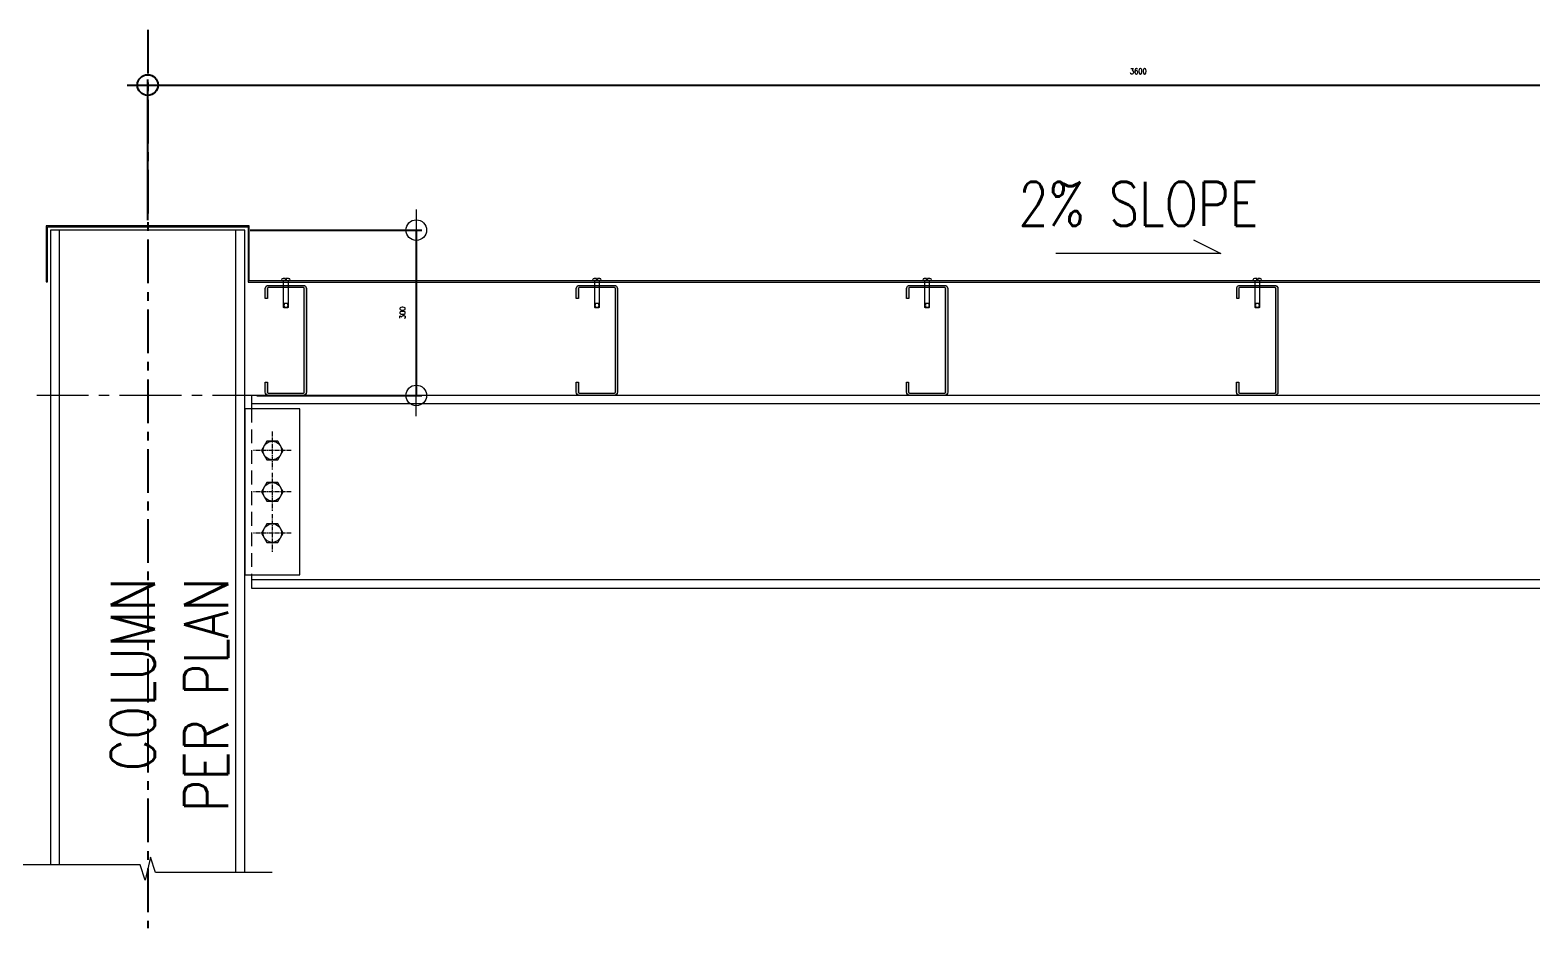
# Model space of a CAD drawing. Header units: millimetres. Extents: x 0 to 437400, y -7936 to 73710.
# Drawn here: x 33292 to 36017, y -4778 to -3146 of the extents above; entities that cross this region are included whole.
import ezdxf

# ---------------------------------------------------------------- set-up
doc = ezdxf.new("R2010")
doc.units = ezdxf.units.MM
doc.header["$LTSCALE"] = 10
doc.header["$MEASUREMENT"] = 0
for name, pattern in [('CENTER', [50.8, 31.75, -6.35, 6.35, -6.35]), ('CENTER2', [1.125, 0.75, -0.125, 0.125, -0.125]), ('HIDDEN', [0.375, 0.25, -0.125])]:
    doc.linetypes.add(name, pattern=pattern)
for name, color, linetype, lineweight in [('.1 - NUMBER 9', 9, 'Continuous', 9), ('BOLT', 33, 'Continuous', 20), ('CEE STEEL PURLINS', 46, 'Continuous', 15), ('GUTTER', 1, 'Continuous', 15), ('HATCH 000', 251, 'Continuous', 5), ('OUTLINE', 1, 'HIDDEN', 15), ('S-ANNO-DIMS', 1, 'Continuous', 5), ('S-Anno-Text', 52, 'Continuous', 15), ('S-BEAM-IDEN', 2, 'Continuous', 9), ('S-BRACE', 2, 'Continuous', 9), ('S-DETL-FAST', 40, 'Continuous', 9), ('S-DETL-LN03', 3, 'Continuous', 9), ('S_GRID LINES', 252, 'Continuous', 5)]:
    doc.layers.add(name, color=color, linetype=linetype, lineweight=lineweight)
doc.layers.add('A-ANNO_DIM', color=1, linetype='Continuous')
doc.layers.add('A-NEW', color=240, linetype='Continuous')
doc.styles.add('1', font='simplex.shx', dxfattribs={"width": 0.8, "height": 20})
doc.styles.add('ROMANS', font='romans.shx', dxfattribs={"width": 0.8, "height": 10})
doc.dimstyles.new('DDIM 20', dxfattribs={"dimtxt": 70, "dimasz": 0.5, "dimexe": 10, "dimexo": 10, "dimgap": 20, "dimtad": 1, "dimdec": 0, "dimrnd": 1, "dimdsep": 46, "dimtxsty": 'ROMANS', "dimblk1": 'ESCADIM_ARW', "dimblk2": 'ESCADIM_ARW', "dimsah": 1, "dimcen": 5, "dimclrd": 1, "dimclre": 1, "dimclrt": 52, "dimadec": 0, "dimazin": 0, "dimtfac": 1, "dimtdec": 0, "dimtofl": 0, "dimtmove": 0, "dimatfit": 3, "dimldrblk": 'ESCADIM_ARW', "dimfxl": 1, "dimtolj": 1, "dimtzin": 0, "dimarcsym": 0})

# ---------------------------------------------------------------- blocks, each defined once
blk = doc.blocks.new('HBOLTP')
at = {"color": 0, "linetype": 'ByBlock'}
blk.add_lwpolyline([(-0.25, 0.433), (-0.5, 0), (-0.25, -0.433), (0.25, -0.433), (0.5, 0), (0.25, 0.433)], close=True, dxfattribs=at)
blk.add_circle((0, 0), 0.433, dxfattribs=at)
blk = doc.blocks.new('ESCADIM_ARW')
at = {"color": 9}
blk.add_line((75, 0), (-75, 0), dxfattribs=at)
blk.add_circle((0, 0), 37.5, dxfattribs=at)
blk = doc.blocks.new('*D121')
at = {"layer": 'A-ANNO_DIM', "color": 1, "lineweight": -2, "transparency": 16777216}
for p, q in [((33505.4, -3491.4), (33505.4, -3235.7)), ((37105.4, -3483.4), (37105.4, -3235.7)), ((33505.9, -3245.7), (37104.9, -3245.7))]:
    blk.add_line(p, q, dxfattribs=at)
at = {"layer": 'Defpoints', "color": 0, "transparency": 16777216}
for p in [(37105.4, -3245.7), (33505.4, -3501.4), (37105.4, -3493.4)]:
    blk.add_point(p, dxfattribs=at)
at = {"layer": 'A-ANNO_DIM', "color": 1, "lineweight": -2, "transparency": 16777216, "xscale": 0.5, "yscale": 0.5, "zscale": 0.5, "rotation": 180}
blk.add_blockref('ESCADIM_ARW', (33505.4, -3245.7), dxfattribs=at)
at = {"layer": 'A-ANNO_DIM', "color": 1, "lineweight": -2, "transparency": 16777216, "xscale": 0.5, "yscale": 0.5, "zscale": 0.5}
blk.add_blockref('ESCADIM_ARW', (37105.4, -3245.7), dxfattribs=at)
at = {"layer": 'A-ANNO_DIM', "color": 52, "transparency": 16777216, "insert": (35305.4, -3220.7), "char_height": 10, "attachment_point": 5, "style": 'ROMANS'}
blk.add_mtext('\\A1;3600', dxfattribs=at)
blk = doc.blocks.new('*D122')
at = {"layer": 'Defpoints', "color": 0, "transparency": 16777216}
for p in [(33681.8, -3509.4), (33693.8, -3809.9), (33993.4, -3809.9)]:
    blk.add_point(p, dxfattribs=at)
at = {"layer": 'S-BEAM-IDEN', "color": 1, "lineweight": -2, "transparency": 16777216}
for p, q in [((33691.8, -3509.4), (34003.4, -3509.4)), ((33993.4, -3509.9), (33993.4, -3809.4)), ((33703.8, -3809.9), (34003.4, -3809.9))]:
    blk.add_line(p, q, dxfattribs=at)
at = {"layer": 'S-BEAM-IDEN', "color": 1, "lineweight": -2, "transparency": 16777216, "xscale": 0.5, "yscale": 0.5, "zscale": 0.5}
for p, rotation in [((33993.4, -3509.4), 90), ((33993.4, -3809.9), 270)]:
    blk.add_blockref('ESCADIM_ARW', p, dxfattribs=dict(at, rotation=rotation))
at = {"layer": 'S-BEAM-IDEN', "color": 52, "transparency": 16777216, "insert": (33968.4, -3659.7), "char_height": 10, "attachment_point": 5, "rotation": 90, "style": 'ROMANS'}
blk.add_mtext('\\A1;300', dxfattribs=at)

msp = doc.modelspace()

# ---------------------------------------------------------------- hatches: boundary and pattern name
at = {"layer": 'HATCH 000'}
h = msp.add_hatch(color=33, dxfattribs=at)
edge = h.paths.add_edge_path()
edge.add_line((33718.84265, -3633.77778), (33718.84383, -3615.77913))
edge.add_arc((33724.84789, -3615.77953), 6.00407, 89.99624526, 179.99624526, ccw=False)
edge.add_line((33724.84829, -3609.77546), (33787.84412, -3609.77546))
edge.add_arc((33787.84373, -3615.77952), 6.00407, -0.00375473, 89.99624526, ccw=False)
edge.add_line((33793.84779, -3615.77992), (33793.83546, -3803.90732))
edge.add_arc((33787.8314, -3803.90693), 6.00407, 269.99624526, 359.99624526, ccw=False)
edge.add_line((33787.831, -3809.911), (33724.81008, -3809.911))
edge.add_arc((33724.81047, -3803.90693), 6.00407, 179.99624527, 269.99624526, ccw=False)
edge.add_line((33718.80641, -3803.90654), (33718.80758, -3785.90789))
edge.add_line((33718.80758, -3785.90789), (33722.8103, -3785.90815))
edge.add_line((33722.8103, -3785.90815), (33722.80912, -3803.9068))
edge.add_arc((33724.81047, -3803.90693), 2.00136, 179.99624526, 269.99624526)
edge.add_line((33724.81034, -3805.90829), (33787.83127, -3805.90829))
edge.add_arc((33787.8314, -3803.90693), 2.00136, 269.99624526, 359.99624526)
edge.add_line((33789.83275, -3803.90706), (33789.84508, -3615.77965))
edge.add_arc((33787.84373, -3615.77952), 2.00136, 359.99624526, 449.99624526)
edge.add_line((33787.84386, -3613.77817), (33724.84802, -3613.77817))
edge.add_arc((33724.84789, -3615.77953), 2.00136, 89.99624526, 179.99624526)
edge.add_line((33722.84654, -3615.7794), (33722.84536, -3633.77804))
edge.add_line((33722.84536, -3633.77804), (33718.84265, -3633.77778))
h = msp.add_hatch(color=33, dxfattribs=at)
edge = h.paths.add_edge_path()
edge.add_line((34284.12006, -3633.77778), (34284.12124, -3615.77913))
edge.add_arc((34290.12531, -3615.77953), 6.00407, 89.99624526, 179.99624526, ccw=False)
edge.add_line((34290.1257, -3609.77546), (34353.12153, -3609.77546))
edge.add_arc((34353.12114, -3615.77952), 6.00407, -0.00375473, 89.99624526, ccw=False)
edge.add_line((34359.12521, -3615.77992), (34359.11288, -3803.90732))
edge.add_arc((34353.10881, -3803.90693), 6.00407, 269.99624526, 359.99624526, ccw=False)
edge.add_line((34353.10842, -3809.911), (34290.08749, -3809.911))
edge.add_arc((34290.08788, -3803.90693), 6.00407, 179.99624527, 269.99624526, ccw=False)
edge.add_line((34284.08382, -3803.90654), (34284.085, -3785.90789))
edge.add_line((34284.085, -3785.90789), (34288.08771, -3785.90815))
edge.add_line((34288.08771, -3785.90815), (34288.08653, -3803.9068))
edge.add_arc((34290.08788, -3803.90693), 2.00136, 179.99624526, 269.99624526)
edge.add_line((34290.08775, -3805.90829), (34353.10868, -3805.90829))
edge.add_arc((34353.10881, -3803.90693), 2.00136, 269.99624526, 359.99624526)
edge.add_line((34355.11017, -3803.90706), (34355.12249, -3615.77965))
edge.add_arc((34353.12114, -3615.77952), 2.00136, 359.99624526, 449.99624526)
edge.add_line((34353.12127, -3613.77817), (34290.12544, -3613.77817))
edge.add_arc((34290.12531, -3615.77953), 2.00136, 89.99624526, 179.99624526)
edge.add_line((34288.12395, -3615.7794), (34288.12277, -3633.77804))
edge.add_line((34288.12277, -3633.77804), (34284.12006, -3633.77778))
h = msp.add_hatch(color=33, dxfattribs=at)
edge = h.paths.add_edge_path()
edge.add_line((34884.12006, -3633.77778), (34884.12124, -3615.77913))
edge.add_arc((34890.12531, -3615.77953), 6.00407, 89.99624526, 179.99624526, ccw=False)
edge.add_line((34890.1257, -3609.77546), (34953.12153, -3609.77546))
edge.add_arc((34953.12114, -3615.77952), 6.00407, -0.00375473, 89.99624526, ccw=False)
edge.add_line((34959.12521, -3615.77992), (34959.11288, -3803.90732))
edge.add_arc((34953.10881, -3803.90693), 6.00407, 269.99624526, 359.99624526, ccw=False)
edge.add_line((34953.10842, -3809.911), (34890.08749, -3809.911))
edge.add_arc((34890.08788, -3803.90693), 6.00407, 179.99624527, 269.99624526, ccw=False)
edge.add_line((34884.08382, -3803.90654), (34884.085, -3785.90789))
edge.add_line((34884.085, -3785.90789), (34888.08771, -3785.90815))
edge.add_line((34888.08771, -3785.90815), (34888.08653, -3803.9068))
edge.add_arc((34890.08788, -3803.90693), 2.00136, 179.99624526, 269.99624526)
edge.add_line((34890.08775, -3805.90829), (34953.10868, -3805.90829))
edge.add_arc((34953.10881, -3803.90693), 2.00136, 269.99624526, 359.99624526)
edge.add_line((34955.11017, -3803.90706), (34955.12249, -3615.77965))
edge.add_arc((34953.12114, -3615.77952), 2.00136, 359.99624526, 449.99624526)
edge.add_line((34953.12127, -3613.77817), (34890.12544, -3613.77817))
edge.add_arc((34890.12531, -3615.77953), 2.00136, 89.99624526, 179.99624526)
edge.add_line((34888.12395, -3615.7794), (34888.12277, -3633.77804))
edge.add_line((34888.12277, -3633.77804), (34884.12006, -3633.77778))
h = msp.add_hatch(color=33, dxfattribs=at)
edge = h.paths.add_edge_path()
edge.add_line((35484.12006, -3633.77778), (35484.12124, -3615.77913))
edge.add_arc((35490.12531, -3615.77953), 6.00407, 89.99624526, 179.99624526, ccw=False)
edge.add_line((35490.1257, -3609.77546), (35553.12153, -3609.77546))
edge.add_arc((35553.12114, -3615.77952), 6.00407, -0.00375473, 89.99624526, ccw=False)
edge.add_line((35559.12521, -3615.77992), (35559.11288, -3803.90732))
edge.add_arc((35553.10881, -3803.90693), 6.00407, 269.99624526, 359.99624526, ccw=False)
edge.add_line((35553.10842, -3809.911), (35490.08749, -3809.911))
edge.add_arc((35490.08788, -3803.90693), 6.00407, 179.99624527, 269.99624526, ccw=False)
edge.add_line((35484.08382, -3803.90654), (35484.085, -3785.90789))
edge.add_line((35484.085, -3785.90789), (35488.08771, -3785.90815))
edge.add_line((35488.08771, -3785.90815), (35488.08653, -3803.9068))
edge.add_arc((35490.08788, -3803.90693), 2.00136, 179.99624526, 269.99624526)
edge.add_line((35490.08775, -3805.90829), (35553.10868, -3805.90829))
edge.add_arc((35553.10881, -3803.90693), 2.00136, 269.99624526, 359.99624526)
edge.add_line((35555.11017, -3803.90706), (35555.12249, -3615.77965))
edge.add_arc((35553.12114, -3615.77952), 2.00136, 359.99624526, 449.99624526)
edge.add_line((35553.12127, -3613.77817), (35490.12544, -3613.77817))
edge.add_arc((35490.12531, -3615.77953), 2.00136, 89.99624526, 179.99624526)
edge.add_line((35488.12395, -3615.7794), (35488.12277, -3633.77804))
edge.add_line((35488.12277, -3633.77804), (35484.12006, -3633.77778))

# ---------------------------------------------------------------- linework, layer by layer
at = {"layer": '.1 - NUMBER 9', "color": 1}
msp.add_lwpolyline([(33731.80758, -4676.75625), (33519.35911, -4676.75625), (33510.20309, -4648.96214), (33500.72102, -4690.65331), (33491.565, -4662.85919), (33279.00158, -4662.85919)], dxfattribs=at)
at = {"layer": 'A-NEW', "color": 253, "linetype": 'CENTER', "ltscale": 0.25}
msp.add_line((33505.90458, -3145.67609), (33505.40458, -4777.85905), dxfattribs=at)
at = {"layer": 'BOLT', "color": 253}
for p, q in [((33755.50744, -3597.28746), (33751.25944, -3597.28746)), ((33755.50744, -3599.86346), (33755.50744, -3597.28746)), ((33757.20376, -3597.28746), (33757.20376, -3599.86346)), ((33761.45176, -3597.28746), (33757.20376, -3597.28746)), ((34320.78485, -3597.3245), (34316.53685, -3597.3245)), ((34320.78485, -3599.9005), (34320.78485, -3597.3245)), ((34322.48117, -3597.3245), (34322.48117, -3599.9005)), ((34326.72917, -3597.3245), (34322.48117, -3597.3245)), ((34920.78485, -3597.36382), (34916.53685, -3597.36382)), ((34920.78485, -3599.93982), (34920.78485, -3597.36382)), ((34922.48117, -3597.36382), (34922.48117, -3599.93982)), ((34926.72917, -3597.36382), (34922.48117, -3597.36382)), ((35520.78485, -3597.40314), (35516.53685, -3597.40314)), ((35520.78485, -3599.97914), (35520.78485, -3597.40314)), ((35522.48117, -3597.40314), (35522.48117, -3599.97914)), ((35526.72917, -3597.40314), (35522.48117, -3597.40314)), ((33748.4596, -3600.77546), (33748.4596, -3600.08746)), ((33748.4596, -3600.77546), (33764.2516, -3600.77546)), ((33752.3556, -3649.77546), (33752.3556, -3601.52746)), ((33757.20376, -3599.86346), (33755.50744, -3599.86346)), ((33760.3556, -3601.52746), (33760.3556, -3649.77546)), ((33764.2516, -3600.77546), (33764.2516, -3600.08746)), ((34313.73701, -3600.8125), (34313.73701, -3600.1245)), ((34313.73701, -3600.8125), (34329.52901, -3600.8125)), ((34317.63301, -3649.8125), (34317.63301, -3601.5645)), ((34322.48117, -3599.9005), (34320.78485, -3599.9005)), ((34325.63301, -3601.5645), (34325.63301, -3649.8125)), ((34329.52901, -3600.8125), (34329.52901, -3600.1245)), ((34913.73701, -3600.85182), (34913.73701, -3600.16382)), ((34913.73701, -3600.85182), (34929.52901, -3600.85182)), ((34917.63301, -3649.85182), (34917.63301, -3601.60382)), ((34922.48117, -3599.93982), (34920.78485, -3599.93982)), ((34925.63301, -3601.60382), (34925.63301, -3649.85182)), ((34929.52901, -3600.85182), (34929.52901, -3600.16382)), ((35513.73701, -3600.89114), (35513.73701, -3600.20314)), ((35513.73701, -3600.89114), (35529.52901, -3600.89114)), ((35517.63301, -3649.89114), (35517.63301, -3601.64314)), ((35522.48117, -3599.97914), (35520.78485, -3599.97914)), ((35525.63301, -3601.64314), (35525.63301, -3649.89114)), ((35529.52901, -3600.89114), (35529.52901, -3600.20314)), ((33760.3556, -3642.77546), (33752.3556, -3642.77546)), ((33760.3556, -3649.77546), (33752.3556, -3649.77546)), ((33753.3556, -3650.77546), (33752.3556, -3649.77546)), ((33759.3556, -3650.77546), (33753.3556, -3650.77546)), ((33760.3556, -3649.77546), (33759.3556, -3650.77546)), ((34325.63301, -3642.8125), (34317.63301, -3642.8125)), ((34325.63301, -3649.8125), (34317.63301, -3649.8125)), ((34318.63301, -3650.8125), (34317.63301, -3649.8125)), ((34324.63301, -3650.8125), (34318.63301, -3650.8125)), ((34325.63301, -3649.8125), (34324.63301, -3650.8125)), ((34925.63301, -3642.85182), (34917.63301, -3642.85182)), ((34925.63301, -3649.85182), (34917.63301, -3649.85182)), ((34918.63301, -3650.85182), (34917.63301, -3649.85182)), ((34924.63301, -3650.85182), (34918.63301, -3650.85182)), ((34925.63301, -3649.85182), (34924.63301, -3650.85182)), ((35525.63301, -3642.89114), (35517.63301, -3642.89114)), ((35525.63301, -3649.89114), (35517.63301, -3649.89114)), ((35518.63301, -3650.89114), (35517.63301, -3649.89114)), ((35524.63301, -3650.89114), (35518.63301, -3650.89114)), ((35525.63301, -3649.89114), (35524.63301, -3650.89114))]:
    msp.add_line(p, q, dxfattribs=at)
at = {"layer": 'BOLT', "color": 253, "linetype": 'HIDDEN'}
for p, q in [((33753.3556, -3642.77546), (33753.3556, -3649.77546)), ((33759.3556, -3642.77546), (33759.3556, -3649.77546)), ((34318.63301, -3642.8125), (34318.63301, -3649.8125)), ((34324.63301, -3642.8125), (34324.63301, -3649.8125)), ((34918.63301, -3642.85182), (34918.63301, -3649.85182)), ((34924.63301, -3642.85182), (34924.63301, -3649.85182)), ((35518.63301, -3642.89114), (35518.63301, -3649.89114)), ((35524.63301, -3642.89114), (35524.63301, -3649.89114))]:
    msp.add_line(p, q, dxfattribs=at)
at = {"layer": 'BOLT', "color": 253}
for centre, radius, start, end in [((33751.262, -3600.08986), 2.8024, 90.0527, 179.951), ((33761.4492, -3600.08986), 2.80237, 0.04836, 89.947), ((34316.53941, -3600.1269), 2.8024, 90.0527, 179.951), ((34326.72661, -3600.1269), 2.80237, 0.04836, 89.947), ((34916.53941, -3600.16622), 2.8024, 90.0527, 179.951), ((34926.72661, -3600.16622), 2.80237, 0.04836, 89.947), ((35516.53941, -3600.20554), 2.8024, 90.0527, 179.951), ((35526.72661, -3600.20554), 2.80237, 0.04836, 89.947), ((33751.59976, -3601.5417), 0.76632, 9.48614, 89.7091), ((33761.11144, -3601.5417), 0.7663, 90.2898, 170.5137), ((34316.87717, -3601.57874), 0.76632, 9.48614, 89.7091), ((34326.38885, -3601.57874), 0.7663, 90.2898, 170.5137), ((34916.87717, -3601.61806), 0.76632, 9.48614, 89.7091), ((34926.38885, -3601.61806), 0.7663, 90.2898, 170.5137), ((35516.87717, -3601.65738), 0.76632, 9.48614, 89.7091), ((35526.38885, -3601.65738), 0.7663, 90.2898, 170.5137)]:
    msp.add_arc(centre, radius, start, end, dxfattribs=at)
at = {"layer": 'CEE STEEL PURLINS'}
for points in [[(33718.84265, -3633.77778), (33718.84383, -3615.77913, -0.4142135624), (33724.84829, -3609.77546), (33787.84412, -3609.77546, -0.4142135624), (33793.84779, -3615.77992), (33793.83546, -3803.90732, -0.4142135624), (33787.831, -3809.911), (33724.81008, -3809.911, -0.4142135624), (33718.80641, -3803.90654), (33718.80758, -3785.90789), (33722.8103, -3785.90815), (33722.80912, -3803.9068, 0.4142135624), (33724.81034, -3805.90829), (33787.83127, -3805.90829, 0.4142135624), (33789.83275, -3803.90706), (33789.84508, -3615.77965, 0.4142135624), (33787.84386, -3613.77817), (33724.84802, -3613.77817, 0.4142135624), (33722.84654, -3615.7794), (33722.84536, -3633.77804), (33718.84265, -3633.77778)], [(34284.12006, -3633.77778), (34284.12124, -3615.77913, -0.4142135624), (34290.1257, -3609.77546), (34353.12153, -3609.77546, -0.4142135624), (34359.12521, -3615.77992), (34359.11288, -3803.90732, -0.4142135624), (34353.10842, -3809.911), (34290.08749, -3809.911, -0.4142135624), (34284.08382, -3803.90654), (34284.085, -3785.90789), (34288.08771, -3785.90815), (34288.08653, -3803.9068, 0.4142135624), (34290.08775, -3805.90829), (34353.10868, -3805.90829, 0.4142135624), (34355.11017, -3803.90706), (34355.12249, -3615.77965, 0.4142135624), (34353.12127, -3613.77817), (34290.12544, -3613.77817, 0.4142135624), (34288.12395, -3615.7794), (34288.12277, -3633.77804), (34284.12006, -3633.77778)], [(34884.12006, -3633.77778), (34884.12124, -3615.77913, -0.4142135624), (34890.1257, -3609.77546), (34953.12153, -3609.77546, -0.4142135624), (34959.12521, -3615.77992), (34959.11288, -3803.90732, -0.4142135624), (34953.10842, -3809.911), (34890.08749, -3809.911, -0.4142135624), (34884.08382, -3803.90654), (34884.085, -3785.90789), (34888.08771, -3785.90815), (34888.08653, -3803.9068, 0.4142135624), (34890.08775, -3805.90829), (34953.10868, -3805.90829, 0.4142135624), (34955.11017, -3803.90706), (34955.12249, -3615.77965, 0.4142135624), (34953.12127, -3613.77817), (34890.12544, -3613.77817, 0.4142135624), (34888.12395, -3615.7794), (34888.12277, -3633.77804), (34884.12006, -3633.77778)], [(35484.12006, -3633.77778), (35484.12124, -3615.77913, -0.4142135624), (35490.1257, -3609.77546), (35553.12153, -3609.77546, -0.4142135624), (35559.12521, -3615.77992), (35559.11288, -3803.90732, -0.4142135624), (35553.10842, -3809.911), (35490.08749, -3809.911, -0.4142135624), (35484.08382, -3803.90654), (35484.085, -3785.90789), (35488.08771, -3785.90815), (35488.08653, -3803.9068, 0.4142135624), (35490.08775, -3805.90829), (35553.10868, -3805.90829, 0.4142135624), (35555.11017, -3803.90706), (35555.12249, -3615.77965, 0.4142135624), (35553.12127, -3613.77817), (35490.12544, -3613.77817, 0.4142135624), (35488.12395, -3615.7794), (35488.12277, -3633.77804), (35484.12006, -3633.77778)]]:
    msp.add_lwpolyline(points, format="xyb", dxfattribs=at)
at = {"layer": 'GUTTER'}
msp.add_lwpolyline([(33323.00158, -3603.42116), (33323.00158, -3503.42116), (33687.80758, -3503.42116), (33687.80758, -3603.77546), (36730.40458, -3603.77546), (36730.40458, -3778.911), (36755.40458, -3803.911), (36955.40458, -3803.911), (37024.40458, -3734.911), (37024.40458, -3262.62337), (37042.08225, -3244.9457), (37040.66804, -3243.53149), (37022.40458, -3261.79494), (37022.40458, -3734.08257), (36954.57616, -3801.911), (36756.23301, -3801.911), (36732.40458, -3778.08257), (36732.40458, -3601.77546), (33689.80758, -3601.77546), (33689.80758, -3501.42116), (33321.00158, -3501.42116), (33321.00158, -3603.42116), (33323.00158, -3603.42116)], dxfattribs=at)
at = {"layer": 'OUTLINE', "linetype": 'HIDDEN', "ltscale": 10}
msp.add_line((33693.80758, -3834.092), (33693.80758, -4135.996), dxfattribs=at)
at = {"layer": 'S-ANNO-DIMS', "linetype": 'CENTER2'}
for p, q in [((33731.80758, -3875.66654), (33731.80758, -3944.42145)), ((33766.18504, -3910.044), (33697.43013, -3910.044)), ((33731.80758, -3950.66654), (33731.80758, -4019.42145)), ((33766.18504, -3985.044), (33697.43013, -3985.044)), ((33731.80758, -4025.66654), (33731.80758, -4094.42145)), ((33766.18504, -4060.044), (33697.43013, -4060.044))]:
    msp.add_line(p, q, dxfattribs=at)
at = {"layer": 'S-BEAM-IDEN'}
msp.add_lwpolyline([(35405.40458, -3526.77546), (35455.40458, -3551.77546), (35155.40458, -3551.77546)], dxfattribs=at)
at = {"layer": 'S-BRACE', "color": 254, "ltscale": 0.05}
msp.add_lwpolyline([(33781.80758, -3834.092), (33681.80758, -3834.092), (33681.80758, -4135.996), (33781.80758, -4135.996)], close=True, dxfattribs=at)
at = {"layer": 'S-DETL-LN03'}
for p, q in [((33345.38458, -4662.85919), (33345.38458, -3509.42116)), ((33665.42458, -4676.75625), (33665.42458, -3509.42116)), ((36793.40458, -3825.024), (33693.80758, -3825.024)), ((36793.40458, -4145.064), (33693.80758, -4145.064))]:
    msp.add_line(p, q, dxfattribs=at)
for points in [[(33681.80758, -4676.75625), (33681.80758, -3509.42116), (33329.00158, -3509.42116), (33329.00158, -4662.85919)], [(36793.40458, -3834.092), (36793.40458, -3809.911), (33693.80758, -3809.911), (33693.80758, -3834.092)], [(33693.80758, -4135.996), (33693.80758, -4160.177), (36793.40458, -4160.177), (36793.40458, -4135.996)]]:
    msp.add_lwpolyline(points, dxfattribs=at)
at = {"layer": 'S_GRID LINES', "linetype": 'CENTER2', "ltscale": 15}
msp.add_line((37785.52848, -3809.911), (33304.00158, -3809.911), dxfattribs=at)

# ---------------------------------------------------------------- block references
at = {"layer": 'S-DETL-FAST', "linetype": 'ByBlock', "xscale": 38.97000000008848, "yscale": 38.97000000008848, "zscale": 38.97000000008848}
for p in [(33731.80758, -3910.044), (33731.80758, -3985.044), (33731.80758, -4060.044)]:
    msp.add_blockref('HBOLTP', p, dxfattribs=at)

# ---------------------------------------------------------------- texts
at = {"layer": 'S-Anno-Text', "insert": (35305.40458, -3501.77546), "char_height": 80, "width": 1137.371747, "attachment_point": 8, "style": '1'}
msp.add_mtext('2% SLOPE', dxfattribs=at)
at = {"layer": 'S-Anno-Text', "insert": (33651.76034, -4141.48779), "char_height": 80, "width": 1928.9779984, "attachment_point": 9, "rotation": 90, "style": '1'}
msp.add_mtext('COLUMN\\PPER PLAN', dxfattribs=at)

# ---------------------------------------------------------------- dimensions: what is measured, and where the dimension line sits
at = {"layer": 'A-ANNO_DIM'}
dim = msp.add_linear_dim(base=(37105.40458, -3245.67609), p1=(33505.40458, -3501.42116), p2=(37105.40458, -3493.42116), dimstyle='DDIM 20', dxfattribs=at)
dim.commit()
dim.dimension.update_dxf_attribs({"geometry": '*D121', "text_midpoint": (35305.40458, -3220.67609)})
at = {"layer": 'S-BEAM-IDEN'}
dim = msp.add_linear_dim(base=(33993.36634, -3809.911), p1=(33681.80758, -3509.42116), p2=(33693.80758, -3809.911), angle=90, dimstyle='DDIM 20', dxfattribs=at)
dim.commit()
dim.dimension.update_dxf_attribs({"geometry": '*D122', "text_midpoint": (33968.36634, -3659.66608)})

doc.saveas('drawing.dxf')
